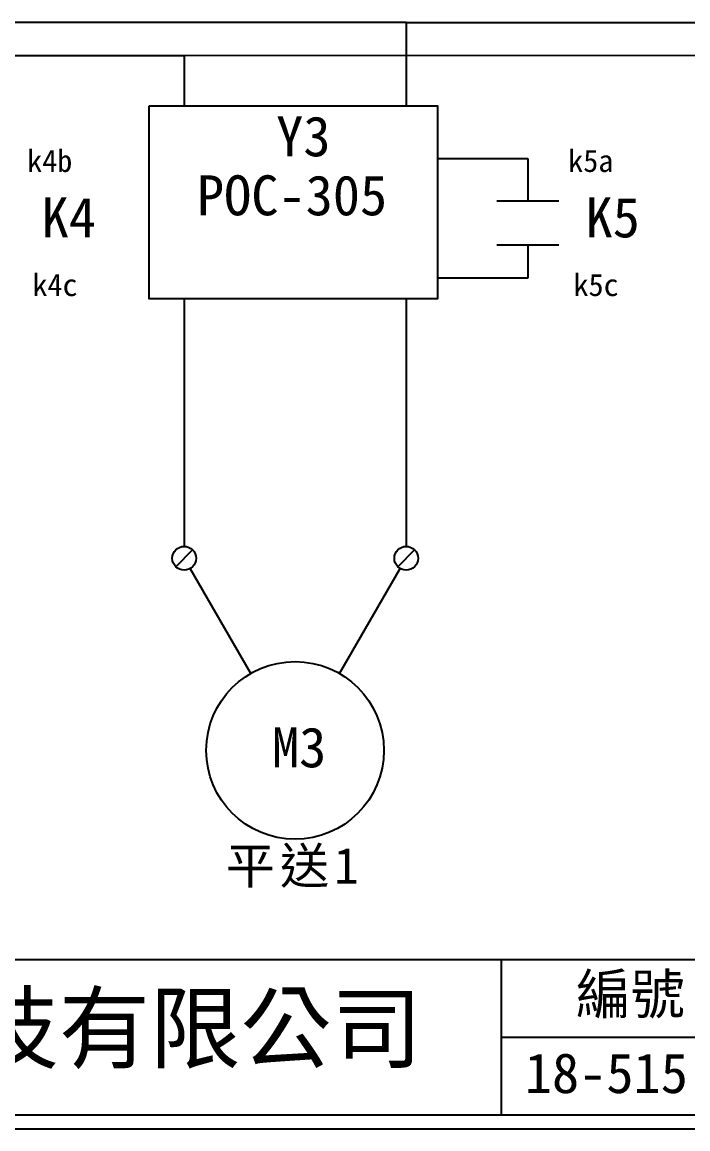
# Model space of a CAD drawing. Extents: x 10 to 297, y 3 to 207.
# Drawn here: x 102.6 to 162.6, y 3 to 102.7 of the extents above; entities that cross this region are included whole.
import ezdxf

# ---------------------------------------------------------------- set-up
doc = ezdxf.new("R2010")
doc.units = 0
doc.layers.get('0').update_dxf_attribs({"linetype": 'CONTINUOUS'})
doc.layers.add('圖框層', color=7, linetype='CONTINUOUS')
doc.layers.add('標尺寸層', color=3, linetype='CONTINUOUS')
doc.styles.add('STSL', font='kaiu.ttf')
doc.styles.add('標楷體', font='kaiu.ttf')

msp = doc.modelspace()

# ---------------------------------------------------------------- linework, layer by layer
for p, q in [((137.161, 102.661), (137.164, 95.127)), ((117.162, 99.674), (117.164, 95.127)), ((117.17, 77.75), (117.179, 55.459)), ((137.17, 77.75), (137.179, 55.459)), ((117.936, 55.145), (116.421, 53.631)), ((137.936, 55.145), (136.421, 53.631)), ((123.167, 44.015), (117.714, 53.461)), ((131.167, 44.015), (136.626, 53.471))]:
    msp.add_line(p, q)
for centre, radius in [((117.179, 54.388), 1.071), ((137.179, 54.388), 1.071), ((127.167, 37.087), 8)]:
    msp.add_circle(centre, radius)
at = {"layer": '圖框層', "color": 7}
for p, q in [((11.25, 18.25), (295.75, 18.25)), ((145.75, 4.25), (145.75, 18.25)), ((145.75, 11.25), (295.75, 11.25)), ((11.25, 4.25), (295.75, 4.25)), ((10, 3), (297, 3))]:
    msp.add_line(p, q, dxfattribs=at)
at = {"layer": '標尺寸層', "color": 7}
for p, q in [((88.165, 102.661), (137.161, 102.679)), ((137.161, 102.661), (185.981, 102.661)), ((117.162, 99.674), (165.982, 99.693)), ((68.166, 99.674), (117.162, 99.674)), ((140.067, 90.412), (148.137, 90.412)), ((148.137, 90.412), (148.137, 86.58)), ((145.353, 86.58), (150.921, 86.58)), ((148.137, 86.58), (150.921, 86.58)), ((145.353, 82.607), (150.921, 82.607)), ((145.353, 82.607), (148.137, 82.607)), ((148.137, 82.607), (148.137, 79.618)), ((148.137, 79.618), (140.011, 79.618))]:
    msp.add_line(p, q, dxfattribs=at)
msp.add_lwpolyline([(114.019, 95.127), (140.011, 95.127), (140.011, 77.75), (114.019, 77.75)], close=True, dxfattribs=at)

# ---------------------------------------------------------------- texts
at = {"color": 0, "insert": (127.016, 28.32), "char_height": 3.25, "width": 24.14544, "attachment_point": 2, "style": '標楷體'}
msp.add_mtext('{\\T1.1;平送1}', dxfattribs=at)
at = {"layer": '圖框層', "color": 4, "style": 'STSL'}
for s, height, p in [('Y3', 3.6, (125.462, 90.596)), ('k4b', 2, (103.024, 89.185)), ('k5a', 2, (151.764, 89.185)), ('POC-305', 3.6, (118.321, 85.281)), ('K4', 3.6, (104.335, 83.292)), ('K5', 3.6, (153.332, 83.292)), ('k4c', 2, (103.5, 78.011)), ('k5c', 2, (152.24, 78.011)), ('M3', 3.6, (125.083, 35.564)), ('編號', 3.6, (152.465, 13.337)), ('泓陞自動化科技有限公司', 6, (48.604, 9.076)), ('18-515', 3.6, (147.864, 6.224))]:
    msp.add_text(s, height=height, dxfattribs=at).set_placement(p)

doc.saveas('drawing.dxf')
